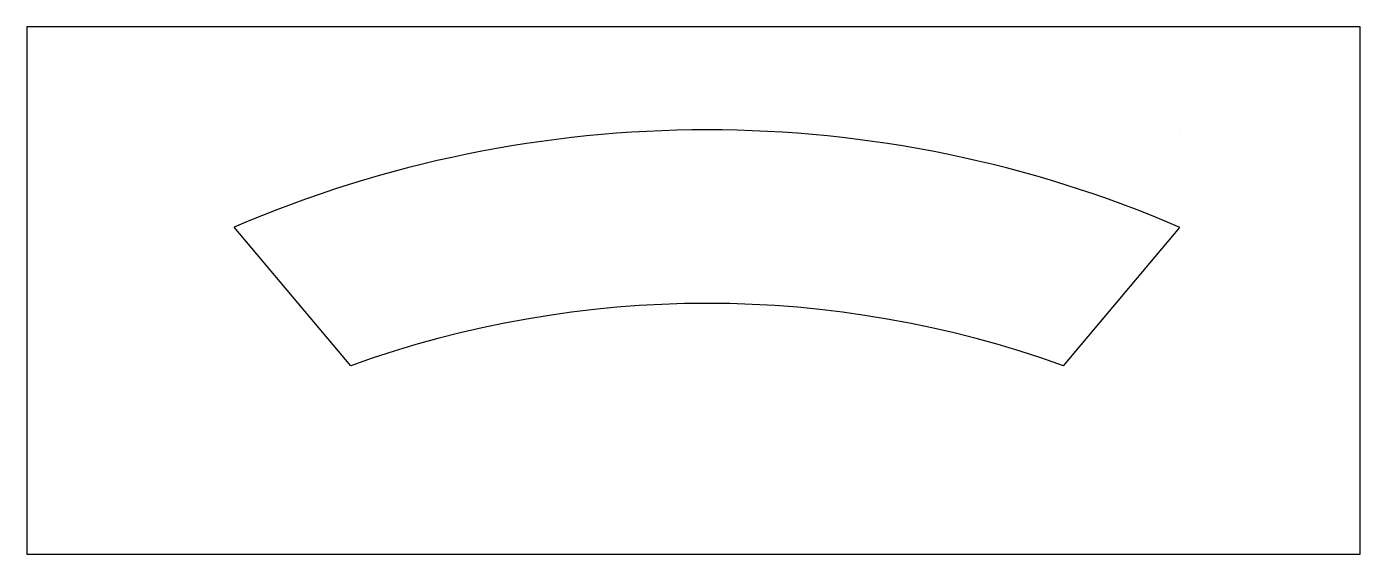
# Model space of a CAD drawing. Header units: millimetres. Extents: x -145362 to -132657, y 130559 to 137143.
# Drawn here: x -134024 to -132657, y 130559 to 131100 of the extents above; entities that cross this region are included whole.
import ezdxf

# ---------------------------------------------------------------- set-up
doc = ezdxf.new("R2010")
doc.units = ezdxf.units.MM

msp = doc.modelspace()

# ---------------------------------------------------------------- linework, layer by layer
at = {"color": 0, "linetype": 'ByBlock'}
for p, q in [((-132841.58, 130994.11), (-132841.58, 130994.11)), ((-133692.08, 130752.11), (-133811.58, 130894.14)), ((-132961.08, 130752.11), (-132841.58, 130894.11))]:
    msp.add_line(p, q, dxfattribs=at)
msp.add_lwpolyline([(-132656.6, 131099.9), (-134024.36, 131099.9), (-134024.36, 130558.76), (-132656.6, 130558.76)], close=True, dxfattribs=at)
for centre, radius, start, end in [((-133326.62, 129767.79), 1226.32, 66.70127, 113.29468), ((-133326.58, 129740.43), 1075.67, 70.1361, 109.8639)]:
    msp.add_arc(centre, radius, start, end, dxfattribs=at)

doc.saveas('drawing.dxf')
